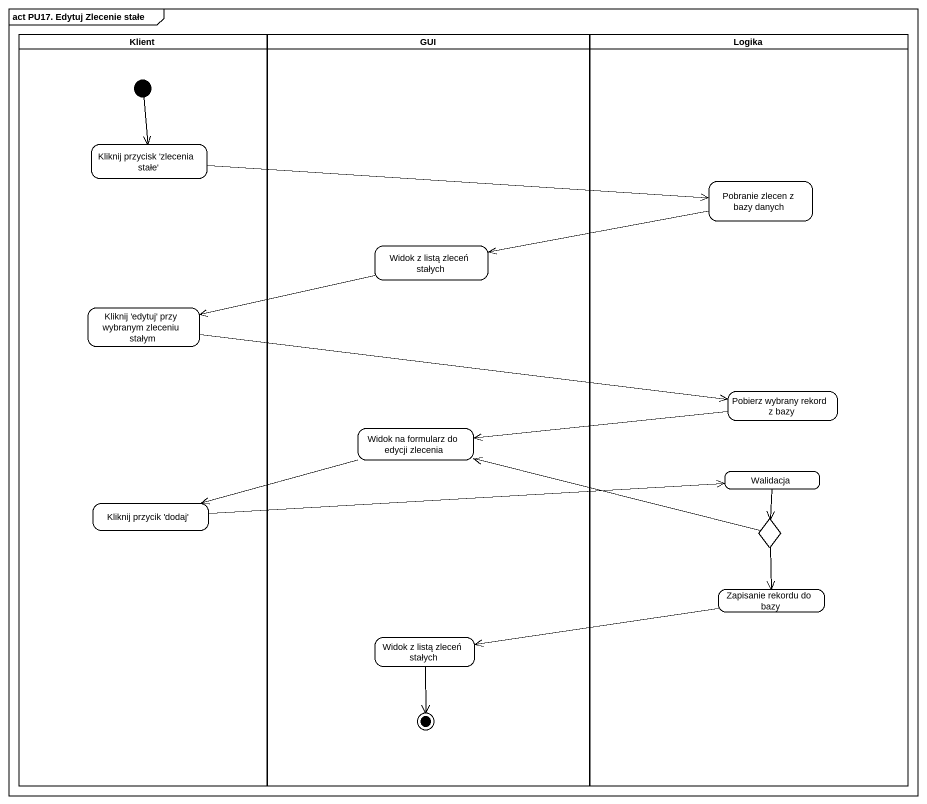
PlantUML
@startuml
mainframe act PU17. Edytuj Zlecenie stałe
hide empty description
state Klient <<partition>> {
  state "Kliknij przycisk 'zlecenia stałe'" as Kliknij_przycisk_zlecenia
  state "Kliknij 'edytuj' przy wybranym zleceniu stałym" as Kliknij_edytuj_przy
  state "Kliknij przycik 'dodaj'" as Kliknij_przycik_dodaj
  [*] --> Kliknij_przycisk_zlecenia
}
state GUI <<partition>> {
  state "Widok z listą zleceń stałych" as Widok_z_listą_zleceń_stałych
  state "Widok na formularz do edycji zlecenia" as Widok_na_formularz_do
  state "Widok z listą zleceń stałych" as Widok_z_listą_zleceń_stałych_2
  Widok_z_listą_zleceń_stałych_2 --> [*]
}
state Logika <<partition>> {
  state "Pobranie zlecen z bazy danych" as Pobranie_zlecen_z_bazy
  state "Pobierz wybrany rekord z bazy" as Pobierz_wybrany_rekord_z
  state Walidacja
  state choice1 <<choice>>
  state "Zapisanie rekordu do bazy" as Zapisanie_rekordu_do_bazy
}
Kliknij_przycisk_zlecenia -right-> Pobranie_zlecen_z_bazy
Pobranie_zlecen_z_bazy -left-> Widok_z_listą_zleceń_stałych
Widok_z_listą_zleceń_stałych -left-> Kliknij_edytuj_przy
Kliknij_edytuj_przy -right-> Pobierz_wybrany_rekord_z
Pobierz_wybrany_rekord_z -left-> Widok_na_formularz_do
Widok_na_formularz_do -left-> Kliknij_przycik_dodaj
Walidacja --> choice1
Kliknij_przycik_dodaj -right-> Walidacja
choice1 -left-> Widok_na_formularz_do
choice1 --> Zapisanie_rekordu_do_bazy
Zapisanie_rekordu_do_bazy -left-> Widok_z_listą_zleceń_stałych_2
@enduml
